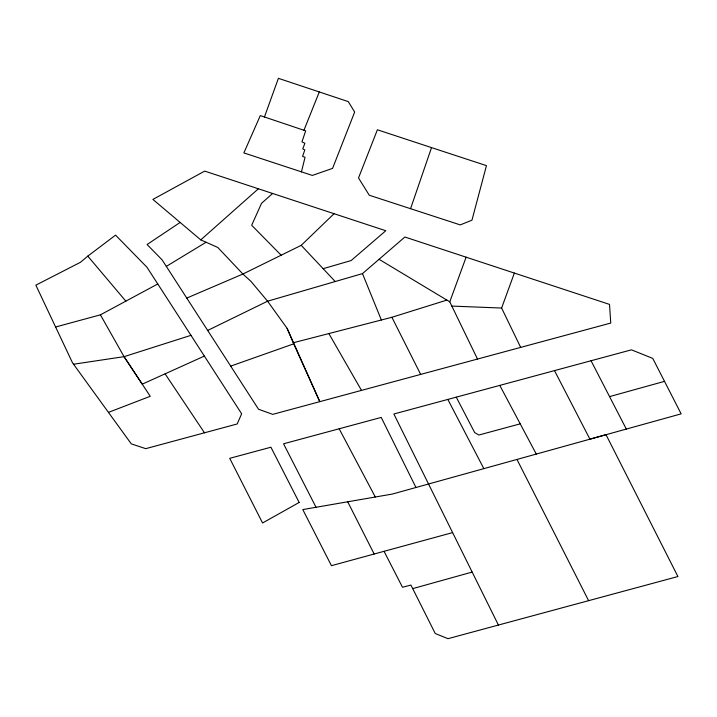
<?xml version="1.0" encoding="UTF-8"?>
<svg xmlns="http://www.w3.org/2000/svg" width="717" height="717" viewBox="0 0 717 717"><rect width="100%" height="100%" fill="white"/><g stroke="black" fill="none" stroke-linecap="round" stroke-linejoin="round"><path stroke-width="1.08" d="M301.454 171.856L305.048 157.283L302.574 156.396L304.806 149.943L302.78 148.894L304.877 143.248L301.965 141.858L305.666 130.852L260.298 115.598L243.87 152.918L312.334 175.432L332.589 168.37L354.673 112.022L348.256 101.599L278.393 78.323L264.448 116.988M410.563 208.692L431.526 147.612L486.458 165.636L471.956 220.2L460.251 224.896L369.264 195.23L358.518 177.95L377.393 129.777L431.526 147.612M477.495 359.056L449.774 301.83L466.113 257.188M520.676 347.395L501.613 308.041L514.367 273.078M303.936 130.279L319.298 91.955M186.77 298.075L242.902 274.037L301.221 245.339L334.05 213.702M323.152 268.678L351.151 260.549L385.791 230.74L204.695 171.103L152.9 199.416L200.778 239.881L258.371 188.777M272.63 193.473L261.544 203.296L251.676 225.255L281.154 255.207M207.67 330.447L267.584 301.203L362.479 273.607L404.881 237.022L609.513 304.402L610.759 323.062L272.747 414.363L258.532 409.237L162.114 259.877L147.093 244.524L180.137 222.431M87.788 256.13L80.456 262.297L35.85 285.151L72.516 362.811L131.274 443.859L145.748 448.663L237.193 423.962L241.647 413.79L146.949 267.226L115.562 235.14L87.788 256.13L125.842 301.149M166.317 266.383L206.093 242.238M55.603 326.997L100.416 314.835L157.767 283.968M204.363 356.08L142.235 384.169L124.05 356.663L100.416 314.835M108.446 412.383L150.256 396.286L124.05 356.663L73.546 364.227M230.695 366.118L293.719 343.837L319.782 401.654L287.114 328.359L267.584 301.203L250.914 281.324L242.902 274.037L217.771 247.437L200.778 239.881M124.05 356.663L190.955 335.341M293.235 342.771L391.894 317.281L446.87 300.091L449.774 301.83M412.714 588.621L472.171 572.067M609.567 396.609L664.516 381.354M554.501 370.617L631.453 349.833L652.766 358.401L681.15 413.861L589.912 439.171L554.501 370.617L393.866 414.005L498.414 625.054M384.061 551.31L331.451 565.686L302.798 509.572L392.307 494.067L606.026 434.708L677.915 576.531L448 638.677L435.255 633.532L410.922 585.063L402.488 587.259L384.061 551.31L452.615 532.606M520.219 423.846L478.848 435.031L474.681 432.584L456.263 397.155M451.835 306.087L501.613 308.041M379.06 259.303L446.87 300.091M301.221 245.339L335.224 281.539M165.098 373.835L204.479 432.799M328.861 333.566L361.485 390.389M499.776 385.396L536.28 454.067M339.168 428.775L375.314 497.015M447.829 399.423L483.841 468.631M591.041 360.75L626.335 429.089M316.036 507.277L283.556 443.796L381.229 417.419L415.959 487.488M516.966 459.427L588.612 600.667M347.718 501.801L374.157 554.017M391.894 317.281L420.664 374.408M287.114 328.359L293.719 343.837M362.479 273.607L381.363 319.997M299.159 502.456L262.574 522.989L229.718 458.333L270.918 447.211L299.159 502.456"/></g></svg>
